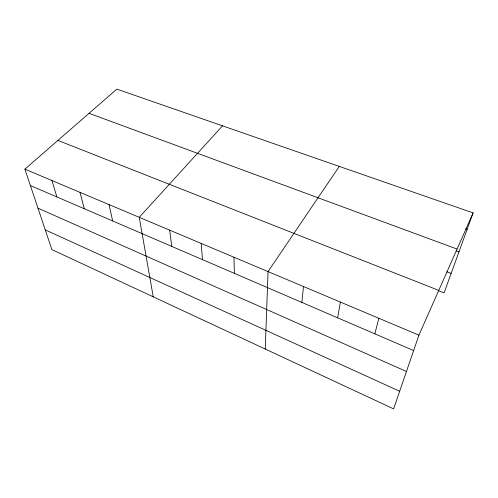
<?xml version="1.0" encoding="UTF-8"?>
<svg xmlns="http://www.w3.org/2000/svg" width="498" height="498" viewBox="0 0 498 498"><rect width="100%" height="100%" fill="white"/><g stroke="black" fill="none" stroke-linecap="round" stroke-linejoin="round"><path stroke-width="0.75" d="M265.247 349.042L268.042 271.597L339.275 166.407M301.863 302.423L303.481 286.524M337.638 317.824L340.383 302.074M374.87 333.853L378.829 318.272M473.1 212.901L418.924 335.166L393.625 408.877L51.86 249.585L24.9 169.152L116.843 89.123L473.1 212.901L444.079 292.886L438.302 290.608M222.519 125.838L139.253 217.333L153.241 296.839M465.692 228.787L467.149 229.304M89.061 113.307L457.077 249.056M456.1 250.824L458.957 251.876M446.837 271.79L451.138 273.433M57.911 140.417L438.763 290.39M24.9 169.152L418.924 335.166M30.39 185.536L413.645 350.548M37.979 208.17L406.455 371.489M45.262 229.895L399.676 391.254M51.96 180.556L56.865 196.934M79.997 192.371L84.28 208.737M109.074 204.622L112.679 220.963M169.65 230.138L171.754 246.398M201.198 243.435L202.474 259.626M233.973 257.242L234.359 273.358"/></g></svg>
